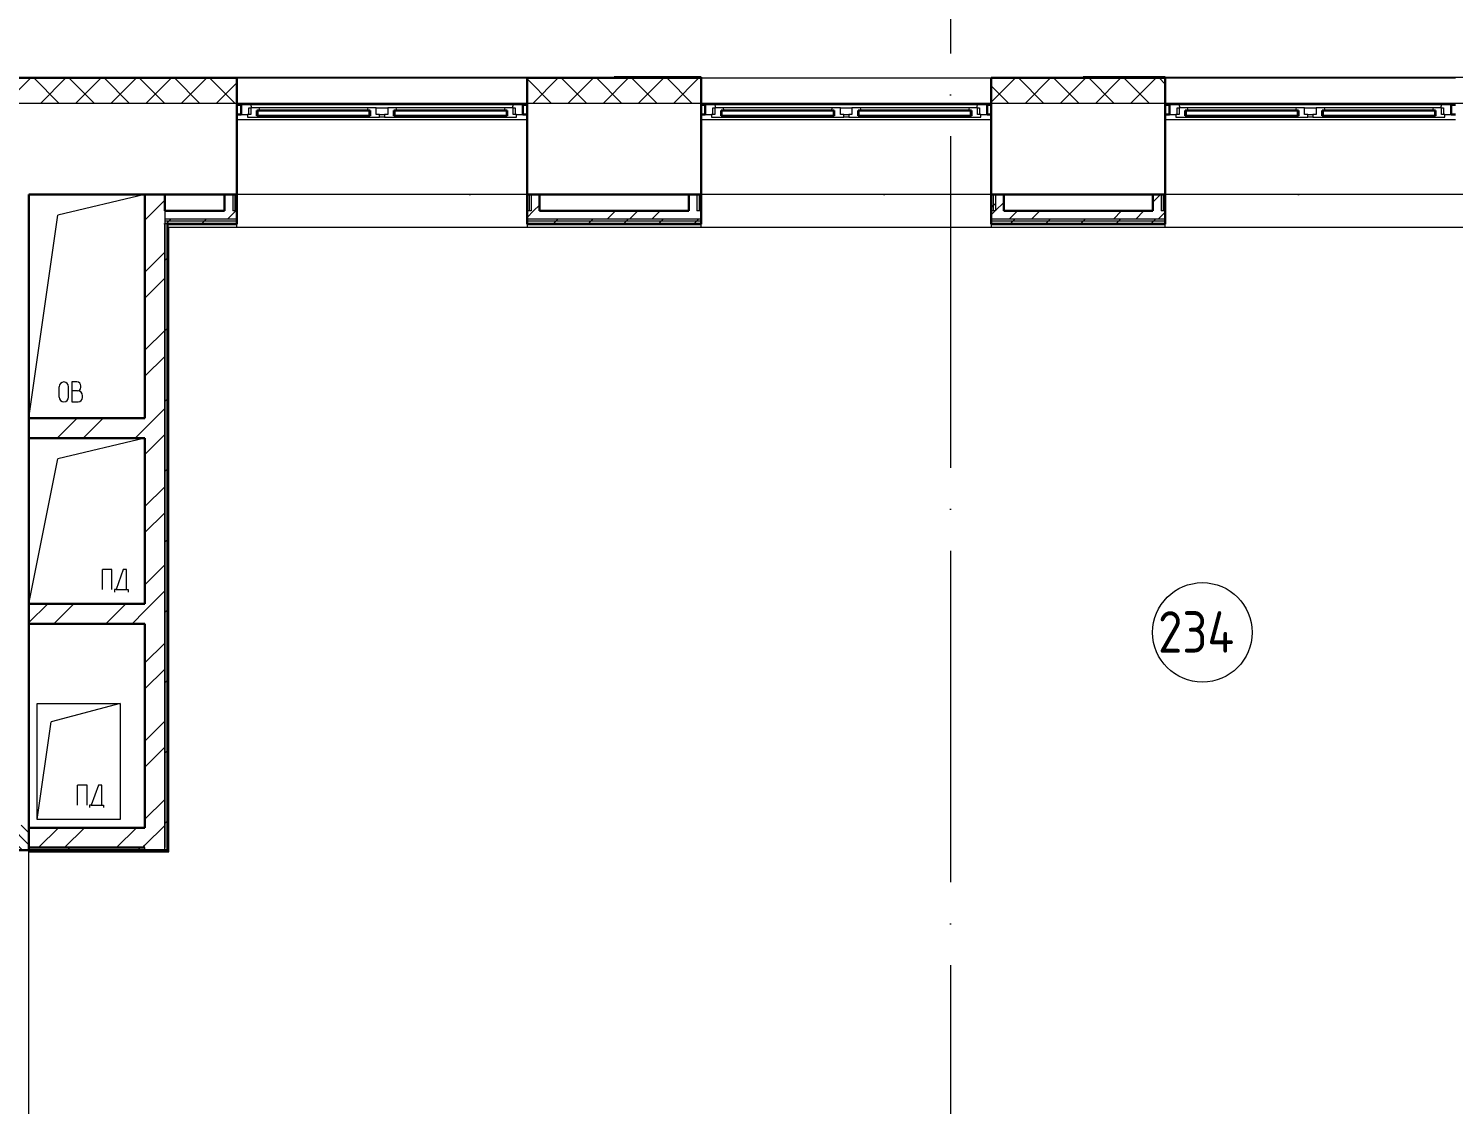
# Model space of a CAD drawing. Header units: millimetres. Extents: x -695119 to 412940, y -249585 to 622758.
# Drawn here: x 299428 to 308024, y 101822 to 108312 of the extents above; entities that cross this region are included whole.
import ezdxf

# ---------------------------------------------------------------- set-up
doc = ezdxf.new("R2010")
doc.units = ezdxf.units.MM
doc.linetypes.add('ADSK_Линия сетки', pattern=[25, 20, -2.5, 0, -2.5])
doc.linetypes.add('ADSK_Штриховая_ш2 п1_5', pattern=[4.5, 3, -1.5])
for name, color, linetype, lineweight in [('_ Окна', 252, 'Continuous', 30), ('Двери', 8, 'Continuous', 9), ('Марки помещений', 8, 'Continuous', 20), ('Ограждение', 8, 'Continuous', 9), ('Окна', 252, 'Continuous', 9), ('Оси', 252, 'Continuous', 9), ('Стены внутренние', 252, 'Continuous', 18), ('Стены наружные', 252, 'Continuous', 18), ('Стены штриховка', 7, 'Continuous', 9)]:
    doc.layers.add(name, color=color, linetype=linetype, lineweight=lineweight)
doc.styles.add('GOST Common_2', font='', dxfattribs={"width": 0.9, "height": 250})
doc.styles.get('GOST Common_2').set_extended_font_data('GOST type B')

# ---------------------------------------------------------------- blocks, each defined once
blk = doc.blocks.new('план 2 этажа')
at = {"layer": 'Двери', "lineweight": 18, "true_color": 0x636466}
h = blk.add_hatch(dxfattribs=at)
h.set_pattern_fill('FP_2', color=251, angle=90, style=0, pattern_type=2)
h.set_pattern_definition([(135, (299235.813, 102381.636), (-35.3553, -35.3553), [])])
h.paths.add_polyline_path([(299040.8, 101506.6), (299430.8, 101506.6), (299430.8, 101656.6), (299040.8, 101656.6), (299040.8, 101596.9)])
h.paths.add_polyline_path([(299040.8, 103356.6), (299430.8, 103356.6), (299430.8, 103506.6), (299040.8, 103506.6)])
at = {"color": 251, "lineweight": 18, "true_color": 0x636466}
for p, q in [((300130.8, 107311.6), (299605.8, 107186.6)), ((299430.8, 105961.6), (299605.8, 107186.6)), ((299720.5, 106180.1), (299690.5, 106180.1)), ((299690.5, 106180.1), (299690.5, 106060.1)), ((299613, 106088.8), (299613, 106151.4)), ((299670.4, 106088.8), (299670.4, 106151.4)), ((299723.9, 106126.7), (299690.5, 106126.7)), ((299743.9, 106146.7), (299743.9, 106156.7)), ((299753.9, 106086.7), (299753.9, 106096.7)), ((299690.5, 106060.1), (299727.2, 106060.1)), ((300130.8, 105841.6), (299605.8, 105716.6)), ((299430.8, 104841.6), (299605.8, 105716.6)), ((299931.4, 105048.1), (299874, 105048.1)), ((299874, 104928.1), (299874, 105048.1)), ((299931.4, 104928.1), (299931.4, 105048.1)), ((300000.2, 105048.1), (299956.5, 104928.1)), ((300019.9, 105048.1), (300000.2, 105048.1)), ((300019.9, 104928.1), (300019.9, 105048.1)), ((299946.5, 104928.1), (299946.5, 104913.1)), ((299956.5, 104928.1), (299946.5, 104928.1)), ((299956.5, 104928.1), (300019.9, 104928.1)), ((300019.9, 104928.1), (300029.9, 104928.1)), ((300029.9, 104928.1), (300029.9, 104913.1)), ((299480.8, 103541.6), (299480.8, 104241.6)), ((299480.8, 104241.6), (299980.8, 104241.6)), ((299480.8, 103541.6), (299480.8, 104241.6)), ((299480.8, 104241.6), (299980.8, 104241.6)), ((299980.8, 104241.6), (299564.5, 104129.9)), ((299980.8, 104241.6), (299980.8, 103541.6)), ((299980.8, 104241.6), (299980.8, 103541.6)), ((299480.8, 103541.6), (299564.5, 104129.9)), ((299781.4, 103748.1), (299724, 103748.1)), ((299724, 103628.1), (299724, 103748.1)), ((299781.4, 103628.1), (299781.4, 103748.1)), ((299850.2, 103748.1), (299806.5, 103628.1)), ((299869.9, 103748.1), (299850.2, 103748.1)), ((299869.9, 103628.1), (299869.9, 103748.1)), ((299796.5, 103628.1), (299796.5, 103613.1)), ((299806.5, 103628.1), (299796.5, 103628.1)), ((299806.5, 103628.1), (299869.9, 103628.1)), ((299869.9, 103628.1), (299879.9, 103628.1)), ((299879.9, 103628.1), (299879.9, 103613.1)), ((299980.8, 103541.6), (299480.8, 103541.6)), ((299980.8, 103541.6), (299480.8, 103541.6))]:
    blk.add_line(p, q, dxfattribs=at)
for centre, radius, start, end in [((299641.7, 106151.4), 28.7, 0, 180), ((299720.5, 106156.7), 23.3, 0, 90), ((299641.7, 106088.8), 28.7, 180, 0), ((299723.9, 106146.7), 20, 270, 0), ((299723.9, 106096.7), 30, 0, 90), ((299727.2, 106086.7), 26.7, 270, 0)]:
    blk.add_arc(centre, radius, start, end, dxfattribs=at)
at = {"layer": '_ Окна', "color": 251, "true_color": 0x636466}
for p, q in [((300710.8, 107851.6), (300685.8, 107851.6)), ((300710.8, 107793.6), (300710.8, 107851.6)), ((300808.8, 107817.6), (300805.8, 107817.6)), ((300805.8, 107817.6), (300805.8, 107785.6)), ((301485.8, 107817.6), (300808.8, 107817.6)), ((300808.8, 107817.6), (300808.8, 107785.6)), ((300808.8, 107785.6), (300808.8, 107817.6)), ((301485.8, 107785.6), (301485.8, 107817.6)), ((301485.8, 107817.6), (301485.8, 107785.6)), ((301488.8, 107817.6), (301485.8, 107817.6)), ((301488.8, 107785.6), (301488.8, 107817.6)), ((301635.8, 107817.6), (301632.8, 107817.6)), ((301632.8, 107817.6), (301632.8, 107785.6)), ((302312.8, 107817.6), (301635.8, 107817.6)), ((301635.8, 107817.6), (301635.8, 107785.6)), ((301635.8, 107785.6), (301635.8, 107817.6)), ((302312.8, 107785.6), (302312.8, 107817.6)), ((302312.8, 107817.6), (302312.8, 107785.6)), ((302315.8, 107817.6), (302312.8, 107817.6)), ((302315.8, 107785.6), (302315.8, 107817.6)), ((302435.8, 107851.6), (302410.8, 107851.6)), ((302410.8, 107851.6), (302410.8, 107793.6)), ((303510.8, 107851.6), (303485.8, 107851.6)), ((303510.8, 107793.6), (303510.8, 107851.6)), ((303608.8, 107817.6), (303605.8, 107817.6)), ((303605.8, 107817.6), (303605.8, 107785.6)), ((304285.8, 107817.6), (303608.8, 107817.6)), ((303608.8, 107817.6), (303608.8, 107785.6)), ((303608.8, 107785.6), (303608.8, 107817.6)), ((304285.8, 107785.6), (304285.8, 107817.6)), ((304285.8, 107817.6), (304285.8, 107785.6)), ((304288.8, 107817.6), (304285.8, 107817.6)), ((304288.8, 107785.6), (304288.8, 107817.6)), ((304435.8, 107817.6), (304432.8, 107817.6)), ((304432.8, 107817.6), (304432.8, 107785.6)), ((305112.8, 107817.6), (304435.8, 107817.6)), ((304435.8, 107817.6), (304435.8, 107785.6)), ((304435.8, 107785.6), (304435.8, 107817.6)), ((305112.8, 107785.6), (305112.8, 107817.6)), ((305112.8, 107817.6), (305112.8, 107785.6)), ((305115.8, 107817.6), (305112.8, 107817.6)), ((305115.8, 107785.6), (305115.8, 107817.6)), ((305235.8, 107851.6), (305210.8, 107851.6)), ((305210.8, 107851.6), (305210.8, 107793.6)), ((306310.8, 107851.6), (306285.8, 107851.6)), ((306310.8, 107793.6), (306310.8, 107851.6)), ((306408.8, 107817.6), (306405.8, 107817.6)), ((306405.8, 107817.6), (306405.8, 107785.6)), ((307085.8, 107817.6), (306408.8, 107817.6)), ((306408.8, 107817.6), (306408.8, 107785.6)), ((306408.8, 107785.6), (306408.8, 107817.6)), ((307085.8, 107785.6), (307085.8, 107817.6)), ((307085.8, 107817.6), (307085.8, 107785.6)), ((307088.8, 107817.6), (307085.8, 107817.6)), ((307088.8, 107785.6), (307088.8, 107817.6)), ((307235.8, 107817.6), (307232.8, 107817.6)), ((307232.8, 107817.6), (307232.8, 107785.6)), ((307912.8, 107817.6), (307235.8, 107817.6)), ((307235.8, 107817.6), (307235.8, 107785.6)), ((307235.8, 107785.6), (307235.8, 107817.6)), ((307912.8, 107785.6), (307912.8, 107817.6)), ((307912.8, 107817.6), (307912.8, 107785.6)), ((307915.8, 107817.6), (307912.8, 107817.6)), ((307915.8, 107785.6), (307915.8, 107817.6)), ((308035.8, 107851.6), (308010.8, 107851.6)), ((308010.8, 107851.6), (308010.8, 107793.6)), ((300685.8, 107793.6), (300710.8, 107793.6)), ((300805.8, 107785.6), (300808.8, 107785.6)), ((300808.8, 107785.6), (301485.8, 107785.6)), ((301485.8, 107785.6), (301488.8, 107785.6)), ((301632.8, 107785.6), (301635.8, 107785.6)), ((301635.8, 107785.6), (302312.8, 107785.6)), ((302312.8, 107785.6), (302315.8, 107785.6)), ((302410.8, 107793.6), (302435.8, 107793.6)), ((303485.8, 107793.6), (303510.8, 107793.6)), ((303605.8, 107785.6), (303608.8, 107785.6)), ((303608.8, 107785.6), (304285.8, 107785.6)), ((304285.8, 107785.6), (304288.8, 107785.6)), ((304432.8, 107785.6), (304435.8, 107785.6)), ((304435.8, 107785.6), (305112.8, 107785.6)), ((305112.8, 107785.6), (305115.8, 107785.6)), ((305210.8, 107793.6), (305235.8, 107793.6)), ((306285.8, 107793.6), (306310.8, 107793.6)), ((306405.8, 107785.6), (306408.8, 107785.6)), ((306408.8, 107785.6), (307085.8, 107785.6)), ((307085.8, 107785.6), (307088.8, 107785.6)), ((307232.8, 107785.6), (307235.8, 107785.6)), ((307235.8, 107785.6), (307912.8, 107785.6)), ((307912.8, 107785.6), (307915.8, 107785.6)), ((308010.8, 107793.6), (308035.8, 107793.6))]:
    blk.add_line(p, q, dxfattribs=at)
at = {"layer": '_ Окна', "color": 251, "lineweight": 18, "true_color": 0x636466}
for p, q in [((300770.3, 107851.6), (300710.8, 107851.6)), ((300710.8, 107851.6), (300710.8, 107793.6)), ((300756.8, 107793.6), (300756.8, 107834.6)), ((300756.8, 107834.6), (300768.8, 107834.6)), ((300768.8, 107834.6), (300768.8, 107793.6)), ((300819.3, 107834.6), (300768.8, 107834.6)), ((300774.8, 107834.6), (300770.3, 107851.6)), ((300805.8, 107785.6), (300805.8, 107817.6)), ((300805.8, 107817.6), (300823.8, 107817.6)), ((300823.8, 107817.6), (300819.3, 107834.6)), ((301475.4, 107834.6), (301470.8, 107817.6)), ((301470.8, 107817.6), (301488.8, 107817.6)), ((301525.8, 107834.6), (301475.4, 107834.6)), ((301488.8, 107817.6), (301488.8, 107785.6)), ((301525.8, 107793.6), (301525.8, 107834.6)), ((301595.8, 107834.6), (301595.8, 107793.6)), ((301646.3, 107834.6), (301595.8, 107834.6)), ((301632.8, 107785.6), (301632.8, 107817.6)), ((301632.8, 107817.6), (301650.8, 107817.6)), ((301650.8, 107817.6), (301646.3, 107834.6)), ((302302.4, 107834.6), (302297.8, 107817.6)), ((302297.8, 107817.6), (302315.8, 107817.6)), ((302352.8, 107834.6), (302302.4, 107834.6)), ((302315.8, 107817.6), (302315.8, 107785.6)), ((302351.4, 107851.6), (302346.8, 107834.6)), ((302410.8, 107851.6), (302351.4, 107851.6)), ((302352.8, 107793.6), (302352.8, 107834.6)), ((302352.8, 107834.6), (302364.8, 107834.6)), ((302364.8, 107834.6), (302364.8, 107793.6)), ((302410.8, 107793.6), (302410.8, 107851.6)), ((303570.3, 107851.6), (303510.8, 107851.6)), ((303510.8, 107851.6), (303510.8, 107793.6)), ((303556.8, 107793.6), (303556.8, 107834.6)), ((303556.8, 107834.6), (303568.8, 107834.6)), ((303568.8, 107834.6), (303568.8, 107793.6)), ((303619.3, 107834.6), (303568.8, 107834.6)), ((303574.8, 107834.6), (303570.3, 107851.6)), ((303605.8, 107785.6), (303605.8, 107817.6)), ((303605.8, 107817.6), (303623.8, 107817.6)), ((303623.8, 107817.6), (303619.3, 107834.6)), ((304275.4, 107834.6), (304270.8, 107817.6)), ((304270.8, 107817.6), (304288.8, 107817.6)), ((304325.8, 107834.6), (304275.4, 107834.6)), ((304288.8, 107817.6), (304288.8, 107785.6)), ((304325.8, 107793.6), (304325.8, 107834.6)), ((304395.8, 107834.6), (304395.8, 107793.6)), ((304446.3, 107834.6), (304395.8, 107834.6)), ((304432.8, 107785.6), (304432.8, 107817.6)), ((304432.8, 107817.6), (304450.8, 107817.6)), ((304450.8, 107817.6), (304446.3, 107834.6)), ((305102.4, 107834.6), (305097.8, 107817.6)), ((305097.8, 107817.6), (305115.8, 107817.6)), ((305152.8, 107834.6), (305102.4, 107834.6)), ((305115.8, 107817.6), (305115.8, 107785.6)), ((305151.4, 107851.6), (305146.8, 107834.6)), ((305210.8, 107851.6), (305151.4, 107851.6)), ((305152.8, 107793.6), (305152.8, 107834.6)), ((305152.8, 107834.6), (305164.8, 107834.6)), ((305164.8, 107834.6), (305164.8, 107793.6)), ((305210.8, 107793.6), (305210.8, 107851.6)), ((306370.3, 107851.6), (306310.8, 107851.6)), ((306310.8, 107851.6), (306310.8, 107793.6)), ((306356.8, 107793.6), (306356.8, 107834.6)), ((306356.8, 107834.6), (306368.8, 107834.6)), ((306368.8, 107834.6), (306368.8, 107793.6)), ((306419.3, 107834.6), (306368.8, 107834.6)), ((306374.8, 107834.6), (306370.3, 107851.6)), ((306405.8, 107785.6), (306405.8, 107817.6)), ((306405.8, 107817.6), (306423.8, 107817.6)), ((306423.8, 107817.6), (306419.3, 107834.6)), ((307075.4, 107834.6), (307070.8, 107817.6)), ((307070.8, 107817.6), (307088.8, 107817.6)), ((307125.8, 107834.6), (307075.4, 107834.6)), ((307088.8, 107817.6), (307088.8, 107785.6)), ((307125.8, 107793.6), (307125.8, 107834.6)), ((307195.8, 107834.6), (307195.8, 107793.6)), ((307246.3, 107834.6), (307195.8, 107834.6)), ((307232.8, 107785.6), (307232.8, 107817.6)), ((307232.8, 107817.6), (307250.8, 107817.6)), ((307250.8, 107817.6), (307246.3, 107834.6)), ((307902.4, 107834.6), (307897.8, 107817.6)), ((307897.8, 107817.6), (307915.8, 107817.6)), ((307952.8, 107834.6), (307902.4, 107834.6)), ((307915.8, 107817.6), (307915.8, 107785.6)), ((307951.4, 107851.6), (307946.8, 107834.6)), ((308010.8, 107851.6), (307951.4, 107851.6)), ((307952.8, 107793.6), (307952.8, 107834.6)), ((307952.8, 107834.6), (307964.8, 107834.6)), ((307964.8, 107834.6), (307964.8, 107793.6)), ((308010.8, 107793.6), (308010.8, 107851.6)), ((300710.8, 107793.6), (300748.8, 107793.6)), ((300768.8, 107793.6), (300748.8, 107793.6)), ((300748.8, 107793.6), (300748.8, 107776.6)), ((300748.8, 107776.6), (300804.8, 107776.6)), ((300804.8, 107776.6), (300805.8, 107777.6)), ((300823.8, 107785.6), (300805.8, 107785.6)), ((300805.8, 107777.6), (300806.8, 107776.6)), ((300806.8, 107776.6), (300821.4, 107776.6)), ((300821.4, 107776.6), (300823.8, 107785.6)), ((301488.8, 107785.6), (301470.8, 107785.6)), ((301470.8, 107785.6), (301473.2, 107776.6)), ((301473.2, 107776.6), (301487.8, 107776.6)), ((301487.8, 107776.6), (301488.8, 107777.6)), ((301488.8, 107777.6), (301489.8, 107776.6)), ((301489.8, 107776.6), (301545.8, 107776.6)), ((301545.8, 107793.6), (301525.8, 107793.6)), ((301545.8, 107776.6), (301545.8, 107793.6)), ((301595.8, 107793.6), (301575.8, 107793.6)), ((301575.8, 107793.6), (301575.8, 107776.6)), ((301575.8, 107776.6), (301631.8, 107776.6)), ((301631.8, 107776.6), (301632.8, 107777.6)), ((301650.8, 107785.6), (301632.8, 107785.6)), ((301632.8, 107777.6), (301633.8, 107776.6)), ((301633.8, 107776.6), (301648.4, 107776.6)), ((301648.4, 107776.6), (301650.8, 107785.6)), ((302315.8, 107785.6), (302297.8, 107785.6)), ((302297.8, 107785.6), (302300.2, 107776.6)), ((302300.2, 107776.6), (302314.8, 107776.6)), ((302314.8, 107776.6), (302315.8, 107777.6)), ((302315.8, 107777.6), (302316.8, 107776.6)), ((302316.8, 107776.6), (302372.8, 107776.6)), ((302372.8, 107793.6), (302352.8, 107793.6)), ((302372.8, 107776.6), (302372.8, 107793.6)), ((302372.8, 107793.6), (302410.8, 107793.6)), ((303510.8, 107793.6), (303548.8, 107793.6)), ((303568.8, 107793.6), (303548.8, 107793.6)), ((303548.8, 107793.6), (303548.8, 107776.6)), ((303548.8, 107776.6), (303604.8, 107776.6)), ((303604.8, 107776.6), (303605.8, 107777.6)), ((303623.8, 107785.6), (303605.8, 107785.6)), ((303605.8, 107777.6), (303606.8, 107776.6)), ((303606.8, 107776.6), (303621.4, 107776.6)), ((303621.4, 107776.6), (303623.8, 107785.6)), ((304288.8, 107785.6), (304270.8, 107785.6)), ((304270.8, 107785.6), (304273.2, 107776.6)), ((304273.2, 107776.6), (304287.8, 107776.6)), ((304287.8, 107776.6), (304288.8, 107777.6)), ((304288.8, 107777.6), (304289.8, 107776.6)), ((304289.8, 107776.6), (304345.8, 107776.6)), ((304345.8, 107793.6), (304325.8, 107793.6)), ((304345.8, 107776.6), (304345.8, 107793.6)), ((304395.8, 107793.6), (304375.8, 107793.6)), ((304375.8, 107793.6), (304375.8, 107776.6)), ((304375.8, 107776.6), (304431.8, 107776.6)), ((304431.8, 107776.6), (304432.8, 107777.6)), ((304450.8, 107785.6), (304432.8, 107785.6)), ((304432.8, 107777.6), (304433.8, 107776.6)), ((304433.8, 107776.6), (304448.4, 107776.6)), ((304448.4, 107776.6), (304450.8, 107785.6)), ((305115.8, 107785.6), (305097.8, 107785.6)), ((305097.8, 107785.6), (305100.2, 107776.6)), ((305100.2, 107776.6), (305114.8, 107776.6)), ((305114.8, 107776.6), (305115.8, 107777.6)), ((305115.8, 107777.6), (305116.8, 107776.6)), ((305116.8, 107776.6), (305172.8, 107776.6)), ((305172.8, 107793.6), (305152.8, 107793.6)), ((305172.8, 107776.6), (305172.8, 107793.6)), ((305172.8, 107793.6), (305210.8, 107793.6)), ((306310.8, 107793.6), (306348.8, 107793.6)), ((306368.8, 107793.6), (306348.8, 107793.6)), ((306348.8, 107793.6), (306348.8, 107776.6)), ((306348.8, 107776.6), (306404.8, 107776.6)), ((306404.8, 107776.6), (306405.8, 107777.6)), ((306423.8, 107785.6), (306405.8, 107785.6)), ((306405.8, 107777.6), (306406.8, 107776.6)), ((306406.8, 107776.6), (306421.4, 107776.6)), ((306421.4, 107776.6), (306423.8, 107785.6)), ((307088.8, 107785.6), (307070.8, 107785.6)), ((307070.8, 107785.6), (307073.2, 107776.6)), ((307073.2, 107776.6), (307087.8, 107776.6)), ((307087.8, 107776.6), (307088.8, 107777.6)), ((307088.8, 107777.6), (307089.8, 107776.6)), ((307089.8, 107776.6), (307145.8, 107776.6)), ((307145.8, 107793.6), (307125.8, 107793.6)), ((307145.8, 107776.6), (307145.8, 107793.6)), ((307195.8, 107793.6), (307175.8, 107793.6)), ((307175.8, 107793.6), (307175.8, 107776.6)), ((307175.8, 107776.6), (307231.8, 107776.6)), ((307231.8, 107776.6), (307232.8, 107777.6)), ((307250.8, 107785.6), (307232.8, 107785.6)), ((307232.8, 107777.6), (307233.8, 107776.6)), ((307233.8, 107776.6), (307248.4, 107776.6)), ((307248.4, 107776.6), (307250.8, 107785.6)), ((307915.8, 107785.6), (307897.8, 107785.6)), ((307897.8, 107785.6), (307900.2, 107776.6)), ((307900.2, 107776.6), (307914.8, 107776.6)), ((307914.8, 107776.6), (307915.8, 107777.6)), ((307915.8, 107777.6), (307916.8, 107776.6)), ((307916.8, 107776.6), (307972.8, 107776.6)), ((307972.8, 107793.6), (307952.8, 107793.6)), ((307972.8, 107776.6), (307972.8, 107793.6)), ((307972.8, 107793.6), (308010.8, 107793.6))]:
    blk.add_line(p, q, dxfattribs=at)
at = {"layer": 'Двери', "color": 251, "linetype": 'ADSK_Штриховая_ш2 п1_5', "true_color": 0x636466}
for p, q in [((299430.8, 103356.6), (299430.8, 103506.6)), ((299040.8, 103356.6), (299430.8, 103356.6))]:
    blk.add_line(p, q, dxfattribs=at)
at = {"layer": 'Марки помещений', "color": 251, "true_color": 0x636466}
blk.add_circle((306509.5, 104669.5), 300, dxfattribs=at)
at = {"layer": 'Ограждение', "color": 251, "true_color": 0x636466}
for p, q in [((302435.8, 107761.6), (300685.8, 107761.6)), ((305235.8, 107761.6), (303485.8, 107761.6)), ((308035.8, 107761.6), (306285.8, 107761.6)), ((302435.8, 107311.6), (300685.8, 107311.6)), ((305235.8, 107311.6), (303485.8, 107311.6)), ((308035.8, 107311.6), (306285.8, 107311.6)), ((319880.8, 107111.6), (300265.8, 107111.6)), ((300275.8, 103346.6), (300275.8, 107111.6)), ((300685.8, 107111.6), (300685.8, 107131.6)), ((302435.8, 107111.6), (300685.8, 107111.6)), ((302435.8, 107131.6), (302435.8, 107111.6)), ((303485.8, 107111.6), (303485.8, 107131.6)), ((305235.8, 107111.6), (303485.8, 107111.6)), ((305235.8, 107131.6), (305235.8, 107111.6)), ((306285.8, 107111.6), (306285.8, 107131.6)), ((308035.8, 107111.6), (306285.8, 107111.6)), ((299430.8, 103346.6), (299430.8, 103356.6)), ((299430.8, 103356.6), (299430.8, 103346.6)), ((299430.8, 103346.6), (300275.8, 103346.6)), ((300275.8, 103346.6), (300265.8, 103356.6))]:
    blk.add_line(p, q, dxfattribs=at)
at = {"layer": 'Окна', "color": 251, "true_color": 0x636466}
for p, q in [((302351.4, 107851.6), (300770.3, 107851.6)), ((301475.4, 107834.6), (300819.3, 107834.6)), ((301525.8, 107834.6), (301595.8, 107834.6)), ((302302.4, 107834.6), (301646.3, 107834.6)), ((305151.4, 107851.6), (303570.3, 107851.6)), ((304275.4, 107834.6), (303619.3, 107834.6)), ((304325.8, 107834.6), (304395.8, 107834.6)), ((305102.4, 107834.6), (304446.3, 107834.6)), ((307951.4, 107851.6), (306370.3, 107851.6)), ((307075.4, 107834.6), (306419.3, 107834.6)), ((307125.8, 107834.6), (307195.8, 107834.6)), ((307902.4, 107834.6), (307246.3, 107834.6)), ((300804.8, 107776.6), (300806.8, 107776.6)), ((300821.4, 107776.6), (301473.2, 107776.6)), ((301487.8, 107776.6), (301489.8, 107776.6)), ((301545.8, 107793.6), (301575.8, 107793.6)), ((301575.8, 107776.6), (301545.8, 107776.6)), ((301631.8, 107776.6), (301633.8, 107776.6)), ((301648.4, 107776.6), (302300.2, 107776.6)), ((302314.8, 107776.6), (302316.8, 107776.6)), ((303604.8, 107776.6), (303606.8, 107776.6)), ((303621.4, 107776.6), (304273.2, 107776.6)), ((304287.8, 107776.6), (304289.8, 107776.6)), ((304345.8, 107793.6), (304375.8, 107793.6)), ((304375.8, 107776.6), (304345.8, 107776.6)), ((304431.8, 107776.6), (304433.8, 107776.6)), ((304448.4, 107776.6), (305100.2, 107776.6)), ((305114.8, 107776.6), (305116.8, 107776.6)), ((306404.8, 107776.6), (306406.8, 107776.6)), ((306421.4, 107776.6), (307073.2, 107776.6)), ((307087.8, 107776.6), (307089.8, 107776.6)), ((307145.8, 107793.6), (307175.8, 107793.6)), ((307175.8, 107776.6), (307145.8, 107776.6)), ((307231.8, 107776.6), (307233.8, 107776.6)), ((307248.4, 107776.6), (307900.2, 107776.6)), ((307914.8, 107776.6), (307916.8, 107776.6))]:
    blk.add_line(p, q, dxfattribs=at)
at = {"layer": 'Оси', "color": 251, "linetype": 'ADSK_Линия сетки', "ltscale": 100, "true_color": 0x636466}
for p, q in [((304990.8, 112662.3), (304990.8, 47955.5)), ((326840.8, 107311.6), (255118.5, 107311.6))]:
    blk.add_line(p, q, dxfattribs=at)
at = {"layer": 'Стены внутренние', "color": 251, "lineweight": 30, "true_color": 0x636466}
for p, q in [((298330.9, 108013.6), (300685.8, 108013.6)), ((300685.8, 107311.6), (300685.8, 108013.6)), ((302435.8, 107311.6), (302435.8, 108013.6)), ((302435.8, 108013.6), (303485.8, 108013.6)), ((303485.8, 107311.6), (303485.8, 108013.6)), ((305235.8, 107311.6), (305235.8, 108013.6)), ((305235.8, 108013.6), (306285.8, 108013.6)), ((306285.8, 107311.6), (306285.8, 108013.6)), ((299430.8, 107311.6), (299430.8, 105961.6)), ((300130.8, 107311.6), (299430.8, 107311.6)), ((300610.8, 107311.6), (300250.8, 107311.6)), ((303410.8, 107311.6), (302510.8, 107311.6)), ((306210.8, 107311.6), (305310.8, 107311.6)), ((299430.8, 105841.6), (299430.8, 104841.6)), ((299430.8, 104721.6), (299430.8, 103491.6)), ((299430.8, 103356.6), (299040.8, 103356.6))]:
    blk.add_line(p, q, dxfattribs=at)
at = {"layer": 'Стены внутренние', "color": 251, "linetype": 'Continuous', "lineweight": 9, "true_color": 0x636466}
for p, q in [((299290.4, 107861.6), (299440.4, 108011.6)), ((299446.4, 108011.6), (299445.2, 108013.6)), ((299612.1, 107861.6), (299462.1, 108011.6)), ((299502.5, 107861.6), (299652.5, 108011.6)), ((299824.2, 107861.6), (299674.2, 108011.6)), ((299714.7, 107861.6), (299864.7, 108011.6)), ((300036.3, 107861.6), (299886.3, 108011.6)), ((299926.8, 107861.6), (300076.8, 108011.6)), ((300248.5, 107861.6), (300098.5, 108011.6)), ((300138.9, 107861.6), (300288.9, 108011.6)), ((300460.6, 107861.6), (300310.6, 108011.6)), ((300351.1, 107861.6), (300501.1, 108011.6)), ((300672.7, 107861.6), (300522.7, 108011.6)), ((300563.2, 107861.6), (300683.8, 107982.3)), ((300619.5, 108011.6), (300619.1, 108012.3)), ((302435.8, 107983.4), (302437.8, 107983.4)), ((302581.9, 107861.6), (302437.8, 108005.7)), ((302472.4, 107861.6), (302622.4, 108011.6)), ((302639.9, 108013.6), (302638.7, 108011.6)), ((302794, 107861.6), (302644, 108011.6)), ((302684.5, 107861.6), (302834.5, 108011.6)), ((303006.2, 107861.6), (302856.2, 108011.6)), ((302896.6, 107861.6), (303046.6, 108011.6)), ((303218.3, 107861.6), (303068.3, 108011.6)), ((303108.8, 107861.6), (303258.8, 108011.6)), ((303430.4, 107861.6), (303280.4, 108011.6)), ((303317.8, 108011.6), (303316.7, 108013.6)), ((303320.9, 107861.6), (303470.9, 108011.6)), ((305235.8, 107867.3), (305380.1, 108011.6)), ((305551.8, 107861.6), (305401.8, 108011.6)), ((305442.2, 107861.6), (305592.2, 108011.6)), ((305455.5, 108013.6), (305454.3, 108011.6)), ((305763.9, 107861.6), (305613.9, 108011.6)), ((305654.4, 107861.6), (305804.4, 108011.6)), ((305690.1, 108013.6), (305689, 108011.6)), ((305976, 107861.6), (305826, 108011.6)), ((305866.5, 107861.6), (306016.5, 108011.6)), ((306188.2, 107861.6), (306038.2, 108011.6)), ((306078.6, 107861.6), (306228.6, 108011.6)), ((306133.5, 108011.6), (306132.3, 108013.6)), ((306283.8, 107978.1), (306250.3, 108011.6)), ((305339.6, 107861.6), (305237.8, 107963.5))]:
    blk.add_line(p, q, dxfattribs=at)
at = {"layer": 'Стены внутренние', "color": 251, "true_color": 0x636466}
for p, q in [((300685.8, 108013.6), (302435.8, 108013.6)), ((303485.8, 108013.6), (305235.8, 108013.6)), ((306285.8, 108013.6), (308035.8, 108013.6)), ((299235.8, 107861.6), (323340.8, 107861.6)), ((299430.8, 98351.6), (299430.8, 103356.6))]:
    blk.add_line(p, q, dxfattribs=at)
at = {"layer": 'Стены наружные', "color": 251, "true_color": 0x636466}
for p, q in [((300180.8, 108018.6), (302943.1, 108018.6)), ((300180.8, 108018.6), (300180.8, 108013.6)), ((302943.1, 108013.6), (302943.1, 108018.6)), ((306285.8, 108018.6), (308550.8, 108018.6))]:
    blk.add_line(p, q, dxfattribs=at)
at = {"layer": 'Стены наружные', "color": 251, "lineweight": 30, "true_color": 0x636466}
for p, q in [((302960.8, 108018.6), (303485.8, 108018.6)), ((302960.8, 108018.6), (302960.8, 108013.6)), ((303485.8, 108018.6), (303485.8, 108013.6)), ((306285.8, 108018.6), (305790.8, 108018.6)), ((305790.8, 108018.6), (305790.8, 108013.6)), ((306285.8, 108018.6), (306285.8, 108013.6)), ((300130.8, 105961.6), (300130.8, 107311.6)), ((300250.8, 107311.6), (300130.8, 107311.6)), ((300250.8, 107311.6), (300250.8, 107211.6)), ((300610.8, 107211.6), (300610.8, 107311.6)), ((300685.8, 107311.6), (300610.8, 107311.6)), ((300685.8, 107311.6), (300685.8, 107136.6)), ((302435.8, 107136.6), (302435.8, 107311.6)), ((302510.8, 107311.6), (302435.8, 107311.6)), ((302510.8, 107311.6), (302510.8, 107211.6)), ((303410.8, 107211.6), (303410.8, 107311.6)), ((303485.8, 107311.6), (303410.8, 107311.6)), ((303485.8, 107311.6), (303485.8, 107136.6)), ((305235.8, 107136.6), (305235.8, 107311.6)), ((305310.8, 107311.6), (305235.8, 107311.6)), ((305310.8, 107311.6), (305310.8, 107211.6)), ((306210.8, 107211.6), (306210.8, 107311.6)), ((306285.8, 107311.6), (306210.8, 107311.6)), ((306285.8, 107311.6), (306285.8, 107136.6)), ((300250.8, 107211.6), (300610.8, 107211.6)), ((302510.8, 107211.6), (303410.8, 107211.6)), ((305310.8, 107211.6), (306210.8, 107211.6)), ((300250.8, 107136.6), (300250.8, 107131.6)), ((300250.8, 107131.6), (300250.8, 107136.6)), ((300265.8, 107131.6), (300685.8, 107131.6)), ((300265.8, 107131.6), (300265.8, 103356.6)), ((300685.8, 107131.6), (300685.8, 107136.6)), ((302435.8, 107131.6), (302435.8, 107136.6)), ((302435.8, 107131.6), (303485.8, 107131.6)), ((303485.8, 107131.6), (303485.8, 107136.6)), ((305235.8, 107131.6), (305235.8, 107136.6)), ((305235.8, 107131.6), (306285.8, 107131.6)), ((306285.8, 107131.6), (306285.8, 107136.6)), ((299430.8, 105961.6), (300130.8, 105961.6)), ((299430.8, 105961.6), (299430.8, 105841.6)), ((300130.8, 105841.6), (299430.8, 105841.6)), ((300130.8, 104841.6), (300130.8, 105841.6)), ((299430.8, 104841.6), (300130.8, 104841.6)), ((299430.8, 104841.6), (299430.8, 104721.6)), ((300130.8, 104721.6), (299430.8, 104721.6)), ((300130.8, 103491.6), (300130.8, 104721.6)), ((299430.8, 103491.6), (300130.8, 103491.6)), ((299430.8, 103356.6), (299430.8, 103491.6)), ((300130.8, 103371.6), (299430.8, 103371.6)), ((300265.8, 103356.6), (299430.8, 103356.6))]:
    blk.add_line(p, q, dxfattribs=at)
at = {"layer": 'Стены наружные', "color": 251, "linetype": 'Continuous', "lineweight": 9, "true_color": 0x636466}
for p, q in [((303316.7, 108013.6), (303313.8, 108018.6)), ((306132.3, 108013.6), (306129.4, 108018.6)), ((306210.8, 107265.1), (306257.3, 107311.6)), ((300130.8, 107157), (300250.8, 107277)), ((300629.1, 107161.6), (300679.1, 107211.6)), ((302435.8, 107171.8), (302475.6, 107211.6)), ((302458.8, 107211.6), (302460.8, 107213.7)), ((302475.6, 107211.6), (302510.8, 107246.8)), ((302919.1, 107161.6), (302969.1, 107211.6)), ((303054, 107161.6), (303104, 107211.6)), ((303189, 107161.6), (303239, 107211.6)), ((305235.8, 107231), (305248.3, 107243.5)), ((305235.8, 107188.4), (305259, 107211.6)), ((305248.3, 107243.5), (305260.8, 107256)), ((305260.8, 107213.4), (305310.8, 107263.4)), ((305344, 107161.6), (305394, 107211.6)), ((305478.9, 107161.6), (305528.9, 107211.6)), ((305972.4, 107161.6), (306022.4, 107211.6)), ((306107.3, 107161.6), (306157.3, 107211.6)), ((306242.2, 107161.6), (306285.8, 107205.2)), ((306277.2, 107211.6), (306285.8, 107220.3)), ((300262.5, 107136.6), (300275, 107149.1)), ((300275, 107149.1), (300287.5, 107161.6)), ((300469.6, 107131.6), (300474.6, 107136.6)), ((300474.6, 107136.6), (300487.1, 107149.1)), ((300487.1, 107149.1), (300499.6, 107161.6)), ((302590.9, 107131.6), (302595.9, 107136.6)), ((302595.9, 107136.6), (302608.4, 107149.1)), ((302608.4, 107149.1), (302620.9, 107161.6)), ((302808, 107136.6), (302820.5, 107149.1)), ((302820.5, 107149.1), (302833, 107161.6)), ((303015.2, 107131.6), (303020.2, 107136.6)), ((303020.2, 107136.6), (303032.7, 107149.1)), ((303032.7, 107149.1), (303045.2, 107161.6)), ((303232.3, 107136.6), (303244.8, 107149.1)), ((303244.8, 107149.1), (303257.3, 107161.6)), ((303439.4, 107131.6), (303444.4, 107136.6)), ((303444.4, 107136.6), (303456.9, 107149.1)), ((303456.9, 107149.1), (303469.4, 107161.6)), ((305353.6, 107136.6), (305366.1, 107149.1)), ((305366.1, 107149.1), (305378.6, 107161.6)), ((305560.8, 107131.6), (305565.8, 107136.6)), ((305565.8, 107136.6), (305578.3, 107149.1)), ((305578.3, 107149.1), (305590.8, 107161.6)), ((305777.9, 107136.6), (305790.4, 107149.1)), ((305790.4, 107149.1), (305802.9, 107161.6)), ((305985, 107131.6), (305990, 107136.6)), ((305990, 107136.6), (306002.5, 107149.1)), ((306002.5, 107149.1), (306015, 107161.6)), ((306202.2, 107136.6), (306214.7, 107149.1)), ((306214.7, 107149.1), (306227.2, 107161.6)), ((300130.8, 106842.7), (300250.8, 106962.7)), ((300250.8, 106912.9), (300265.8, 106927.9)), ((300130.8, 106685.6), (300250.8, 106805.6)), ((300130.8, 106371.2), (300250.8, 106491.2)), ((300250.8, 106488.6), (300265.8, 106503.6)), ((300130.8, 106214.1), (300250.8, 106334.1)), ((300250.8, 106064.3), (300265.8, 106079.3)), ((300130.8, 105899.8), (300250.8, 106019.8)), ((299601.2, 105841.6), (299721.2, 105961.6)), ((299758.4, 105841.6), (299878.4, 105961.6)), ((300072.7, 105841.6), (300130.8, 105899.8)), ((300130.8, 105742.6), (300250.8, 105862.6)), ((300250.8, 105640.1), (300265.8, 105655.1)), ((300130.8, 105428.3), (300250.8, 105548.3)), ((300130.8, 105271.2), (300250.8, 105391.2)), ((300250.8, 105215.8), (300265.8, 105230.8)), ((300130.8, 104956.9), (300250.8, 105076.9)), ((300130.8, 104799.7), (300250.8, 104919.7)), ((299430.8, 104728.3), (299544.1, 104841.6)), ((299581.3, 104721.6), (299701.3, 104841.6)), ((299895.6, 104721.6), (300015.6, 104841.6)), ((300052.7, 104721.6), (300130.8, 104799.7)), ((300250.8, 104791.5), (300265.8, 104806.5)), ((300130.8, 104485.4), (300250.8, 104605.4)), ((300130.8, 104328.2), (300250.8, 104448.2)), ((300250.8, 104367.3), (300265.8, 104382.3)), ((300130.8, 104013.9), (300250.8, 104133.9)), ((300130.8, 103856.8), (300250.8, 103976.8)), ((300250.8, 103943), (300265.8, 103958)), ((300130.8, 103542.5), (300250.8, 103662.5)), ((300130.8, 103385.3), (300250.8, 103505.3)), ((300250.8, 103518.7), (300265.8, 103533.7)), ((299488.5, 103371.6), (299608.5, 103491.6)), ((299645.7, 103371.6), (299765.7, 103491.6)), ((299960, 103371.6), (300080, 103491.6)), ((299664.4, 103356.6), (299679.4, 103371.6)), ((300088.7, 103356.6), (300103.7, 103371.6)), ((300117.1, 103371.6), (300130.8, 103385.3))]:
    blk.add_line(p, q, dxfattribs=at)
at = {"layer": 'Стены штриховка', "color": 251, "true_color": 0x636466}
for p, q in [((298992.8, 108011.6), (300683.8, 108011.6)), ((300683.8, 108011.6), (300683.8, 107937.6)), ((302437.8, 107937.6), (302437.8, 108011.6)), ((302437.8, 108011.6), (303483.8, 108011.6)), ((303483.8, 108011.6), (303483.8, 107937.6)), ((305237.8, 107937.6), (305237.8, 108011.6)), ((305237.8, 108011.6), (306283.8, 108011.6)), ((306283.8, 108011.6), (306283.8, 107937.6)), ((300683.8, 107937.6), (300685.8, 107937.6)), ((302435.8, 107937.6), (302437.8, 107937.6)), ((303483.8, 107937.6), (303485.8, 107937.6)), ((305235.8, 107937.6), (305237.8, 107937.6)), ((306283.8, 107937.6), (306285.8, 107937.6)), ((300660.8, 107311.6), (300660.8, 107211.6)), ((300673.3, 107311.6), (300673.3, 107211.6)), ((302448.3, 107311.6), (302448.3, 107211.6)), ((302460.8, 107311.6), (302460.8, 107211.6)), ((303460.8, 107311.6), (303460.8, 107211.6)), ((303473.3, 107311.6), (303473.3, 107211.6)), ((305248.3, 107311.6), (305248.3, 107211.6)), ((305260.8, 107311.6), (305260.8, 107211.6)), ((306260.8, 107311.6), (306260.8, 107211.6)), ((306273.3, 107311.6), (306273.3, 107211.6)), ((300250.8, 107211.6), (300250.8, 107136.6)), ((300685.8, 107211.6), (300660.8, 107211.6)), ((302460.8, 107211.6), (302435.8, 107211.6)), ((303485.8, 107211.6), (303460.8, 107211.6)), ((305260.8, 107211.6), (305235.8, 107211.6)), ((306285.8, 107211.6), (306260.8, 107211.6)), ((300685.8, 107161.6), (300250.8, 107161.6)), ((300685.8, 107149.1), (300250.8, 107149.1)), ((300685.8, 107136.6), (300250.8, 107136.6)), ((300250.8, 107136.6), (300685.8, 107136.6)), ((300250.8, 103356.6), (300250.8, 107131.6)), ((300250.8, 107131.6), (300250.8, 103371.6)), ((303485.8, 107161.6), (302435.8, 107161.6)), ((303485.8, 107149.1), (302435.8, 107149.1)), ((303485.8, 107136.6), (302435.8, 107136.6)), ((302435.8, 107136.6), (303485.8, 107136.6)), ((306285.8, 107161.6), (305235.8, 107161.6)), ((306285.8, 107149.1), (305235.8, 107149.1)), ((306285.8, 107136.6), (305235.8, 107136.6)), ((305235.8, 107136.6), (306285.8, 107136.6)), ((300130.8, 103356.6), (300130.8, 103371.6))]:
    blk.add_line(p, q, dxfattribs=at)
at = {"layer": 'Марки помещений', "color": 251, "true_color": 0x636466, "style": 'GOST Common_2', "width": 0.9}
blk.add_text('234', height=250, dxfattribs=at).set_placement((306242.2, 104547.2))

msp = doc.modelspace()

# ---------------------------------------------------------------- block references
msp.add_blockref('план 2 этажа', (0, 0))

doc.saveas('drawing.dxf')
